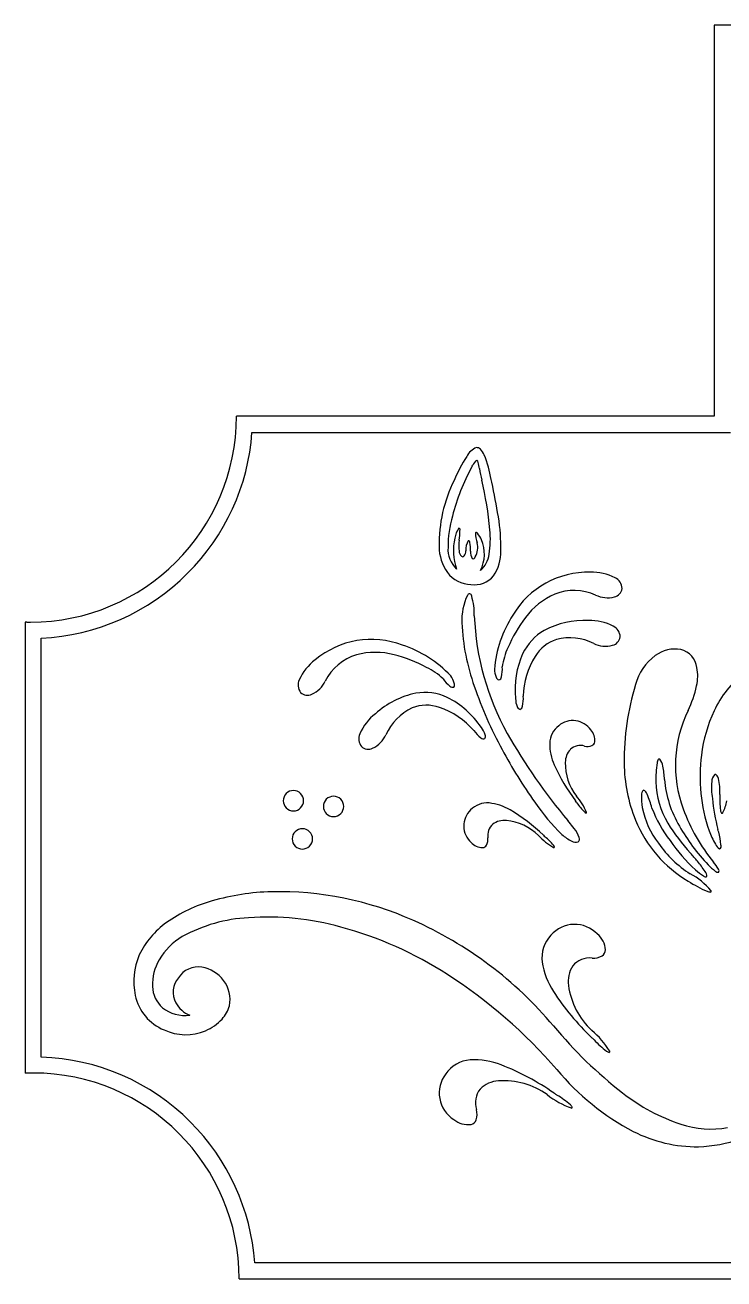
# Model space of a CAD drawing. Extents: x 0.14 to 7.87, y 0.05 to 5.34.
# Drawn here: x 0.144 to 2.849, y 0.052 to 4.907 of the extents above; entities that cross this region are included whole.
import ezdxf

# ---------------------------------------------------------------- set-up
doc = ezdxf.new("R2010")
doc.units = 0

msp = doc.modelspace()

# ---------------------------------------------------------------- linework, layer by layer
at = {"color": 7, "linetype": 'CONTINUOUS'}
for p, q in [((3.010381, 4.906931), (2.811246, 4.906931)), ((2.811246, 4.906931), (2.811246, 3.392011)), ((2.811246, 3.392011), (0.962442, 3.392011)), ((1.022582, 3.329379), (2.873878, 3.329379)), ((1.950692, 3.136707), (1.948549, 3.147018)), ((0.144391, 2.595366), (0.144391, 0.848027)), ((0.207023, 0.910689), (0.207023, 2.533222)), ((2.042421, 2.299749), (2.042485, 2.29862)), ((1.910495, 2.186735), (1.909824, 2.187649)), ((2.269071, 1.796166), (2.245024, 1.826526)), ((7.016945, 0.114278), (1.033021, 0.114278)), ((0.972881, 0.051643), (7.077035, 0.051643))]:
    msp.add_line(p, q, dxfattribs=at)
for centre, radius, start, end in [((0.165261, 3.392019), 0.797181, 270.000508, 359.99942), ((0.171421, 3.388878), 0.853238, 314.856748, 356.001326), ((1.91392, 3.208072), 0.066501, 109.919938, 154.859448), ((1.892861, 3.251301), 0.01936, 43.06636, 94.733301), ((1.855538, 3.215337), 0.071188, 22.219975, 43.701206), ((2.501433, 2.8327), 0.763182, 148.070807, 155.948165), ((1.910006, 3.191016), 0.034723, 119.674956, 160.37918), ((1.889072, 3.212918), 0.009075, 4.517299, 65.635616), ((1.751623, 3.17314), 0.151989, 6.207326, 15.450995), ((1.472907, 3.06311), 0.482986, 10.004611, 21.772209), ((2.624872, 2.789909), 0.854361, 151.610718, 165.381777), ((1.164962, 3.637493), 0.834561, 328.0712, 328.599695), ((2.622234, 3.311297), 0.729736, 189.602028, 193.192804), ((2.313029, 2.893717), 0.566658, 153.817572, 180.660975), ((0.542607, 2.819584), 1.407233, 5.428334, 13.359944), ((-0.559404, 2.592635), 2.568384, 9.178471, 12.229864), ((2.222061, 2.884281), 0.440893, 164.037434, 179.952861), ((1.303545, 2.887913), 0.682211, 358.591434, 369.653983), ((2.024194, 2.872748), 0.221995, 167.523876, 199.086669), ((1.892676, 2.906744), 0.086371, 143.066151, 170.696802), ((1.822651, 2.952959), 0.00577, 328.66713, 440.158137), ((1.595889, 2.949897), 0.23169, 350.631989, 360.015229), ((1.969553, 2.935131), 0.082158, 176.233316, 203.818567), ((1.890954, 2.938431), 0.003979, 9.92406, 148.181481), ((1.796558, 2.856486), 0.128427, 26.549868, 40.045737), ((1.77755, 2.859688), 0.144447, 333.584898, 382.039142), ((1.571818, 2.918248), 0.373306, 350.671364, 365.296738), ((1.927894, 2.890416), 0.181515, 181.021235, 214.740067), ((1.888191, 2.877963), 0.107232, 176.42836, 226.518425), ((1.963282, 2.889059), 0.140706, 170.540785, 187.955588), ((1.855047, 2.872063), 0.031215, 184.555001, 224.551449), ((1.817899, 2.870461), 0.032174, 323.944332, 361.432582), ((1.922795, 2.874207), 0.072791, 150.499226, 182.315626), ((1.860878, 2.905468), 0.004804, 340.58079, 467.400766), ((1.707724, 2.870874), 0.161099, 359.532107, 371.818975), ((1.91167, 2.864201), 0.043185, 172.87363, 212.412034), ((1.822523, 2.88424), 0.07402, 330.146326, 373.844956), ((1.812539, 2.868481), 0.173032, 326.844462, 360.881674), ((1.837729, 2.855968), 0.007612, 229.669064, 324.291392), ((1.878308, 2.849049), 0.008574, 248.829866, 348.868518), ((1.844092, 2.869009), 0.096753, 310.490636, 353.309232), ((0.167971, 3.385902), 0.853575, 272.622274, 315.161777), ((1.873676, 2.862118), 0.121077, 218.359049, 268.252947), ((1.885425, 2.832919), 0.093111, 260.45513, 320.62334), ((2.323055, 2.450641), 0.337553, 88.496632, 149.501263), ((2.340648, 2.601115), 0.187166, 62.217425, 92.675409), ((2.416287, 2.730305), 0.03885, 283.41385, 351.883946), ((2.407671, 2.724188), 0.04708, 0.770265, 64.568315), ((2.06207, 2.601866), 0.227474, 154.876539, 182.503803), ((1.864274, 2.696133), 0.008479, 357.765897, 524.180949), ((1.632845, 2.625256), 0.25006, 358.758935, 376.386774), ((2.310177, 2.443373), 0.284943, 113.960318, 143.484514), ((2.268844, 2.515935), 0.202019, 65.581771, 111.604372), ((2.398938, 2.796284), 0.107065, 244.210233, 284.253801), ((2.406008, 2.37823), 0.44624, 146.89502, 175.617782), ((0.121283, 1.746034), 0.849645, 87.981301, 88.4415), ((0.167543, 3.010135), 0.415304, 267.746316, 269.686076), ((2.67086, 2.628132), 0.836831, 182.479512, 199.661422), ((2.907069, 2.661204), 1.025057, 182.312684, 209.011402), ((2.491631, 2.295996), 0.518577, 142.327213, 157.313415), ((2.308253, 2.270231), 0.330878, 87.150759, 117.839499), ((2.333436, 2.413734), 0.187169, 62.217651, 92.675183), ((2.400461, 2.53681), 0.047079, 0.770886, 64.568936), ((1.484892, 2.190519), 0.337556, 69.156601, 130.161018), ((2.257027, 2.382735), 0.207599, 119.838667, 154.294952), ((2.248991, 2.382228), 0.153338, 108.200428, 148.484879), ((2.252, 2.322475), 0.211633, 63.887622, 103.91741), ((2.409076, 2.542928), 0.038849, 283.413431, 351.884365), ((1.499487, 2.192889), 0.284944, 75.173193, 104.697389), ((1.465344, 2.082154), 0.446246, 43.040077, 71.762613), ((2.235761, 2.389712), 0.246662, 154.473376, 172.563182), ((2.391727, 2.608909), 0.107067, 244.210566, 284.253468), ((2.658917, 2.366185), 0.124743, 79.119586, 127.408391), ((2.661866, 2.407524), 0.083734, 7.997884, 75.760408), ((1.37716, 2.297037), 0.187169, 125.983203, 156.440736), ((1.486437, 2.275376), 0.202016, 107.053504, 153.076546), ((1.449854, 1.964459), 0.518575, 61.344263, 76.330465), ((2.392168, 2.332768), 0.351302, 156.512593, 185.393263), ((2.385918, 2.299232), 0.313454, 148.634904, 178.410161), ((2.70382, 2.301226), 0.203655, 126.340953, 165.306353), ((1.591127, 2.197486), 0.246646, 46.093782, 64.184727), ((1.720263, 2.333037), 0.089197, 16.816583, 37.003604), ((2.050232, 2.4149), 0.089196, 181.652873, 201.840348), ((1.981752, 2.385237), 0.014741, 193.813775, 256.503243), ((1.974477, 2.383996), 0.013643, 286.327454, 356.352929), ((1.867059, 2.412193), 0.124473, 346.496707, 364.351903), ((2.564645, 2.387482), 0.182907, 347.642683, 369.978019), ((3.192982, 2.071815), 0.42218, 129.216947, 154.764668), ((1.24794, 2.351275), 0.04708, 154.08964, 217.887266), ((1.209722, 2.413032), 0.107068, 294.403931, 334.446611), ((1.864991, 2.445347), 0.124475, 214.307384, 232.162125), ((1.798726, 2.356227), 0.013645, 222.304947, 292.326253), ((1.792269, 2.352649), 0.014741, 322.154445, 384.846675), ((3.413579, 2.874484), 1.619234, 199.027794, 208.505756), ((3.478105, 2.056501), 1.015494, 163.030639, 180.414909), ((2.349656, 2.43169), 0.402387, 333.602445, 348.044981), ((1.237391, 2.350671), 0.03885, 226.773246, 295.243342), ((1.723571, 1.995694), 0.330876, 101.687697, 132.375987), ((1.691481, 2.115076), 0.207595, 65.232809, 99.688871), ((1.619042, 1.990522), 0.351302, 34.134067, 63.014736), ((2.131652, 2.301193), 0.089205, 181.653182, 201.839293), ((1.948469, 2.298481), 0.124475, 346.498408, 364.352921), ((1.61281, 2.090358), 0.187161, 126.850785, 157.308993), ((1.733709, 2.071796), 0.211627, 115.609504, 155.639515), ((1.698001, 2.119799), 0.153334, 71.041615, 111.326288), ((1.645204, 1.968627), 0.313459, 41.117704, 70.891833), ((2.063165, 2.271527), 0.014741, 193.810064, 256.501656), ((2.055888, 2.270287), 0.013644, 286.330678, 356.354277), ((3.14804, 2.040319), 0.486773, 154.119865, 200.301991), ((3.31421, 2.015983), 0.555642, 154.886419, 173.341503), ((1.840096, 2.131978), 0.089187, 17.686996, 37.875836), ((2.262506, 2.123762), 0.08767, 126.944039, 178.619471), ((2.264497, 2.12902), 0.084798, 34.719271, 130.156197), ((1.482788, 2.14263), 0.047078, 154.958537, 218.757011), ((1.443643, 2.203799), 0.107063, 295.272102, 335.315893), ((1.983091, 2.246458), 0.124465, 215.173265, 233.029145), ((1.918188, 2.156354), 0.013644, 223.172189, 293.195997), ((1.911787, 2.152679), 0.01474, 323.02189, 385.714545), ((3.987191, 3.286454), 2.273001, 209.590016, 219.96286), ((2.28985, 2.137171), 0.059819, 354.273454, 402.153812), ((1.472251, 2.141867), 0.03885, 227.642844, 296.112522), ((3.659273, 2.994719), 1.89256, 208.154635, 215.443409), ((2.376388, 2.123963), 0.201536, 179.456463, 203.930971), ((2.310705, 2.051474), 0.075675, 137.723832, 179.829503), ((2.294346, 2.056838), 0.060375, 74.927713, 131.03127), ((2.32109, 2.160711), 0.046895, 256.378571, 290.622659), ((2.32933, 2.135594), 0.020517, 293.792822, 347.639213), ((2.829901, 2.326046), 0.698036, 203.992528, 217.308875), ((2.440263, 2.047191), 0.205283, 178.741528, 217.779944), ((3.070993, 2.055653), 0.60839, 180.612721, 201.903564), ((2.975638, 1.989655), 0.390182, 171.17638, 181.940294), ((2.624254, 2.044756), 0.034509, 148.044422, 172.088117), ((2.598278, 2.06124), 0.003753, 48.499615, 151.67437), ((2.557496, 2.029625), 0.055293, 7.907831, 38.505852), ((3.400563, 1.995841), 0.643826, 172.452167, 198.955074), ((2.339135, 1.974786), 0.280176, 2.33621, 12.878525), ((2.838468, 1.97802), 0.036292, 133.390651, 181.159362), ((2.815913, 1.998725), 0.006146, 36.338256, 112.748273), ((2.79493, 1.981033), 0.033581, 14.142761, 39.440339), ((1.183052, 1.903344), 0.039368, 45.003283, 134.996717), ((2.548787, 1.928519), 0.019077, 127.225932, 189.691832), ((2.531214, 1.923593), 0.021002, 12.648953, 73.308497), ((2.903802, 1.9818), 0.318167, 180.964456, 211.224953), ((3.038935, 2.02004), 0.421218, 184.607089, 210.705137), ((3.037338, 1.952097), 0.236499, 173.886147, 189.710112), ((2.62743, 1.939432), 0.20617, 356.691551, 373.979885), ((1.183054, 1.903347), 0.039368, 135.000642, 224.999358), ((1.18305, 1.903347), 0.039368, 315.000642, 404.999358), ((1.338059, 1.881204), 0.039368, 135.000642, 224.999358), ((1.338057, 1.8812), 0.03937, 45.005043, 134.994957), ((1.338055, 1.881204), 0.039368, 315.000642, 404.999358), ((1.932252, 1.807266), 0.087672, 84.835151, 136.511237), ((1.919068, 1.69415), 0.201536, 59.52225, 83.997211), ((2.778038, 2.348534), 0.800054, 214.339518, 226.002195), ((0.923046, 0.923407), 1.669277, 35.603586, 35.931088), ((2.124455, 1.78332), 0.206529, 21.202619, 41.967812), ((2.503145, 2.04589), 0.269023, 214.061094, 223.761661), ((2.762289, 1.914777), 0.232546, 177.4046, 189.374252), ((2.283673, 1.80418), 0.295331, 13.841497, 24.82859), ((3.656143, 2.002766), 0.856715, 186.067693, 194.208977), ((3.173961, 1.910793), 0.341116, 177.18712, 187.453153), ((2.708294, 1.926832), 0.153619, 333.204373, 350.845654), ((1.183052, 1.903345), 0.039366, 224.999566, 315.000434), ((1.338057, 1.881202), 0.039366, 224.999566, 315.000434), ((1.926799, 1.805886), 0.084799, 133.297941, 228.735059), ((1.666608, 1.266629), 0.698034, 46.145249, 59.461825), ((2.321448, 1.870866), 0.016756, 221.250775, 248.791075), ((2.315522, 1.857023), 0.001784, 265.642035, 393.778237), ((2.865056, 1.944205), 0.338956, 191.453112, 217.337356), ((3.026157, 2.047295), 0.487269, 200.727983, 217.722094), ((3.346138, 2.109098), 0.696442, 199.954165, 219.56412), ((2.857627, 1.868319), 0.021972, 184.629484, 215.850864), ((2.841886, 1.858439), 0.003635, 235.316579, 346.314883), ((1.99511, 1.768006), 0.060376, 132.423911, 188.528116), ((1.998571, 1.751142), 0.075675, 83.623191, 125.729304), ((1.988059, 1.621932), 0.20529, 45.675234, 84.712759), ((2.964608, 2.016621), 0.495135, 202.305331, 239.117913), ((3.273674, 2.210909), 0.753241, 211.542796, 222.635069), ((3.333032, 2.177057), 0.754413, 209.553166, 223.783166), ((1.217498, 1.755721), 0.039366, 134.999566, 225.000434), ((1.217498, 1.755721), 0.039366, 44.999566, 135.000434), ((1.217497, 1.755721), 0.039367, 315.001424, 404.998576), ((1.888862, 1.753276), 0.046897, 332.831969, 367.075385), ((2.286212, 1.905604), 0.206525, 221.485789, 242.251891), ((3.278053, 3.001536), 1.669945, 227.517421, 227.844694), ((1.982185, 1.559311), 0.269028, 39.693754, 49.39432), ((2.328543, 1.88787), 0.156472, 227.232909, 244.159325), ((2.19107, 1.728381), 0.103338, 18.404405, 40.991244), ((2.277127, 1.755068), 0.013386, 302.98861, 386.339112), ((3.198777, 2.132365), 0.676945, 214.476593, 227.21635), ((3.124633, 1.910605), 0.355287, 200.409038, 209.629597), ((2.168182, 1.60548), 0.683531, 14.901727, 15.877125), ((2.598767, 1.714161), 0.239547, 4.501972, 16.26637), ((1.217498, 1.755724), 0.039368, 225.003283, 314.996717), ((1.91581, 1.781626), 0.059819, 221.300123, 269.181578), ((1.912876, 1.742226), 0.020518, 275.817421, 329.662295), ((2.176781, 1.719876), 0.016759, 14.66857, 42.207289), ((2.191211, 1.724188), 0.001783, 229.664035, 357.807484), ((2.276117, 1.773534), 0.030831, 239.22454, 285.612989), ((2.956142, 1.99059), 0.439893, 214.94474, 237.347724), ((1.74366, 0.841423), 1.300273, 39.525775, 41.365388), ((2.84704, 1.747486), 0.033656, 201.860372, 243.81804), ((2.826659, 1.727948), 0.012013, 297.413877, 384.67799), ((2.436095, 1.409164), 0.404856, 32.938455, 39.916757), ((2.92136, 1.776907), 0.18037, 222.497922, 233.95783), ((2.69904, 1.571327), 0.144963, 27.666411, 40.516975), ((2.583239, 1.371325), 0.283417, 40.467145, 61.424398), ((2.890558, 1.81027), 0.231318, 229.057485, 238.71161), ((2.777927, 1.618239), 0.00939, 216.957716, 304.650546), ((2.752103, 1.609096), 0.031195, 2.60589, 40.364491), ((2.826563, 1.641848), 0.015642, 223.593077, 278.366095), ((2.819538, 1.631516), 0.010629, 331.055992, 402.061081), ((2.993205, 2.037862), 0.528219, 237.638174, 246.654168), ((2.796865, 1.552905), 0.003088, 284.78249, 409.853683), ((1.022976, 0.96479), 0.572139, 105.702333, 125.391914), ((1.120734, 0.638425), 0.9128, 91.428028, 106.065271), ((1.124174, 0.269464), 1.281745, 66.00243, 91.170724), ((2.796907, 1.57988), 0.02997, 244.240129, 271.426621), ((0.874861, 1.170185), 0.318921, 125.070705, 154.720215), ((1.040419, 0.856097), 0.595036, 92.974272, 118.889741), ((1.081273, 0.377049), 1.075676, 74.640869, 93.823494), ((0.979399, -0.011389), 1.477232, 57.245745, 74.821183), ((1.037189, 0.065362), 1.503586, 39.966938, 66.137375), ((2.271517, 1.303458), 0.121144, 43.827307, 139.263275), ((0.879912, 1.161813), 0.249924, 120.532916, 149.836868), ((2.269898, 1.295592), 0.125247, 136.051851, 187.726847), ((2.305437, 1.320691), 0.085457, 3.380691, 51.261269), ((2.361484, 1.327395), 0.029309, 302.897361, 356.744836), ((0.817223, 1.20414), 0.252376, 156.102969, 192.468099), ((0.825844, 1.191149), 0.188446, 149.288766, 182.01979), ((2.43049, 1.321629), 0.287912, 188.564499, 213.039008), ((2.354232, 1.204526), 0.108109, 146.832417, 188.938088), ((2.329946, 1.20839), 0.086253, 84.036307, 140.139649), ((2.344182, 1.360962), 0.066994, 265.483914, 299.727779), ((0.80375, 1.161963), 0.086279, 139.691835, 208.413878), ((0.815839, 1.167292), 0.092815, 82.21314, 147.048252), ((0.806283, 1.130281), 0.130856, 36.010091, 80.26305), ((0.715679, -0.419609), 1.963228, 40.763057, 57.218716), ((0.752732, 1.187852), 0.115264, 181.662854, 228.285031), ((0.820324, 1.13413), 0.117348, 347.748274, 398.521286), ((2.537965, 1.227781), 0.293277, 187.849075, 226.886155), ((0.7541, 1.188997), 0.187476, 192.114126, 247.392675), ((0.821937, 1.171517), 0.106822, 208.278983, 247.698598), ((3.024518, 1.709234), 0.997212, 213.099875, 226.416222), ((0.763974, 1.214799), 0.143178, 232.105303, 276.990791), ((0.821579, 1.138244), 0.117073, 316.641354, 345.649909), ((0.759681, 1.198533), 0.203474, 294.139088, 316.264645), ((3.49278, 2.108295), 1.690725, 219.573744, 232.225536), ((0.765922, 1.195392), 0.198105, 244.946594, 292.86314), ((0.650836, -0.701763), 2.386372, 44.714502, 45.041775), ((2.152168, 0.784165), 0.295023, 30.309941, 51.076726), ((2.626925, 1.240136), 0.38429, 223.167993, 232.869246), ((2.410227, 0.952191), 0.023939, 230.358501, 257.900834), ((2.404997, 0.931322), 0.002548, 274.763025, 402.892639), ((0.178573, 0.057582), 0.853581, 44.854174, 88.089952), ((1.875614, 0.774468), 0.125248, 93.941208, 145.617946), ((1.882594, 0.611911), 0.287931, 68.629364, 93.103646), ((1.623146, -0.048237), 0.997233, 55.252593, 68.568941), ((0.180436, 0.041301), 0.80753, 90.335518, 92.558295), ((0.175699, 0.051635), 0.797182, 0.000508, 89.99942), ((1.868237, 0.77129), 0.121145, 142.405838, 237.842381), ((2.949372, 1.482184), 0.970518, 219.700237, 242.283672), ((1.973158, 0.733302), 0.086251, 141.530554, 197.635622), ((1.981855, 0.710297), 0.108108, 92.730983, 134.836876), ((1.996243, 0.52565), 0.293284, 54.783344, 93.819978), ((2.352674, 0.993241), 0.295058, 230.594738, 251.359476), ((3.505078, 2.765324), 2.387906, 236.627207, 236.954021), ((2.002125, 0.436001), 0.384328, 48.801676, 58.502014), ((2.917861, 1.35856), 0.745959, 231.855177, 251.616645), ((1.82662, 0.688499), 0.066996, 341.939958, 376.183374), ((2.240306, 0.706492), 0.023942, 23.780116, 51.319061), ((2.259686, 0.715839), 0.002548, 238.779431, 366.922386), ((0.181846, 0.054773), 0.853253, 3.998967, 45.142879), ((1.858221, 0.734584), 0.085457, 230.407894, 278.289348), ((1.862991, 0.678343), 0.029313, 284.92728, 338.772154), ((2.799217, 1.002575), 0.370725, 251.666199, 279.927488), ((2.731547, 1.115626), 0.55251, 271.981092, 306.320419), ((2.745452, 1.106941), 0.54352, 242.916138, 270.547693)]:
    msp.add_arc(centre, radius, start, end, dxfattribs=at)

doc.saveas('drawing.dxf')
